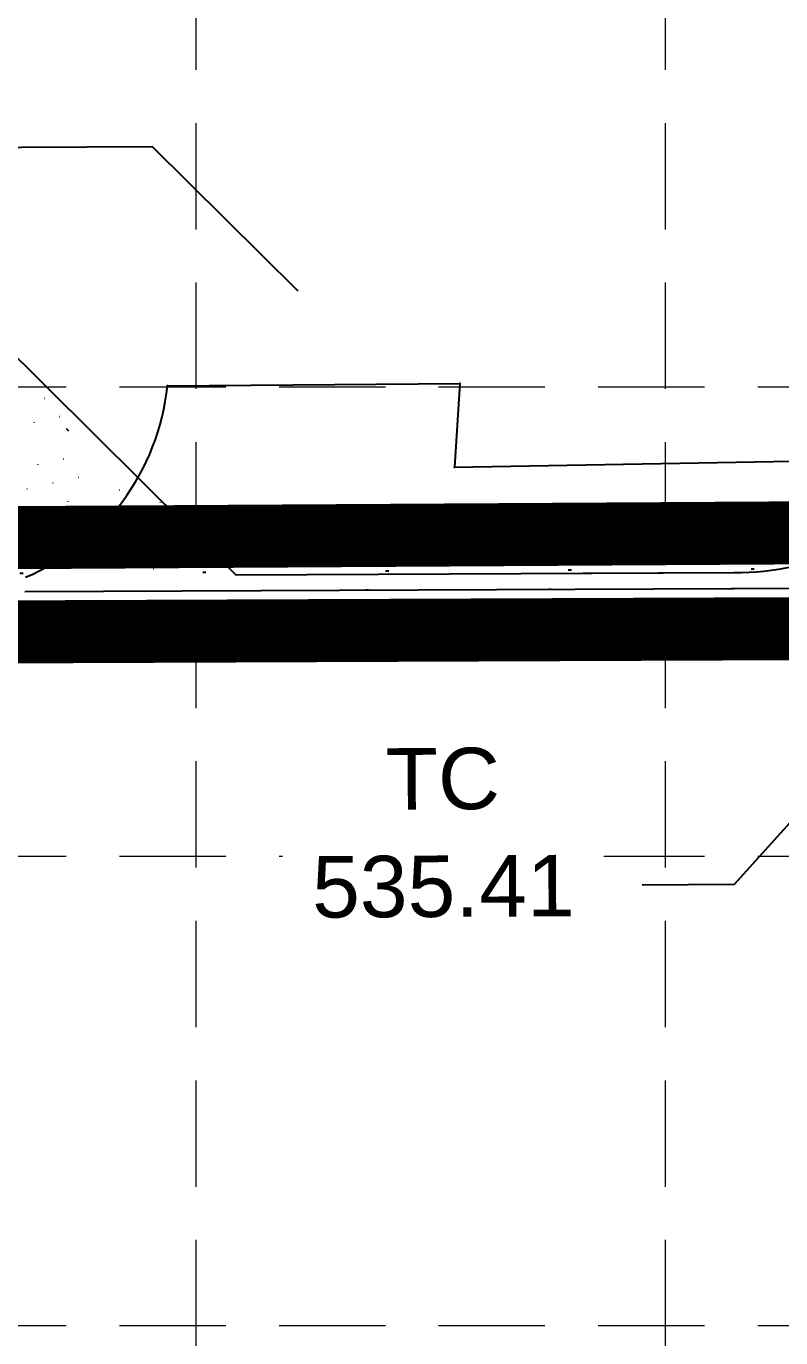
# Model space of a CAD drawing. Header units: feet. Extents: x 6046 to 7000, y 4530 to 5165.
# Drawn here: x 6443.16 to 6467.1, y 4777.11 to 4818.73 of the extents above; entities that cross this region are included whole.
import ezdxf
from ezdxf.enums import TextEntityAlignment as Align

# ---------------------------------------------------------------- set-up
doc = ezdxf.new("R2010")
doc.units = ezdxf.units.FT
doc.header["$LTSCALE"] = 30
doc.header["$MEASUREMENT"] = 0
for name, pattern in [('DASH', [1, 0.5, -0.5]), ('DOTS', [0.1901, 0.0001, -0.19]), ('HIDDEN', [0.375, 0.25, -0.125]), ('LEADER_LINE', [2, 1, 1])]:
    doc.linetypes.add(name, pattern=pattern)
for name, color, linetype in [('1 LIMITS OF DISTURBANCE', 1, 'DASH'), ('20070516_TOPO', 1, 'Continuous'), ('GRID', 254, 'HIDDEN'), ('PROPOSED_CURB', 1, 'Continuous'), ('PROPOSED_SW', 1, 'Continuous'), ('SILT FENCE', 200, 'Continuous'), ('TOPO_MAP', 1, 'Continuous')]:
    doc.layers.add(name, color=color, linetype=linetype)
doc.styles.get("Standard").update_dxf_attribs({"font": 'ARIAL.TTF'})

msp = doc.modelspace()

# ---------------------------------------------------------------- linework, layer by layer
at = {"layer": '1 LIMITS OF DISTURBANCE', "ltscale": 0.4, "const_width": 2, "flags": 128}
msp.add_lwpolyline([(6101.167703726478, 4826.861992215197), (6119.466551161527, 5018.638898841248), (6096.138868633785, 5021.33484427322), (6098.286677177435, 5043.496593339501), (6122.310006804312, 5040.952337851828), (6122.384365229991, 5033.901212625695), (6129.795940512593, 5034.292762007542), (6283.720587648517, 5035.175537311063), (6725.260859944116, 5037.676641716148), (6917.798715733665, 5038.140409874421), (6937.026027714959, 5038.213770934881), (6946.048870021687, 5044.103816804984), (6948.989996403687, 5043.940517775536), (6944.621638742966, 5007.269937160116), (6924.922976411758, 4866.502869279039), (6920.125551146614, 4822.964880307773), (6913.674344319621, 4809.279252350098), (6897.416915072889, 4801.376135056101), (6112.118302652429, 4798.149080481058), (6103.895230181781, 4802.972932135841), (6099.857553779031, 4811.488506098983)], close=True, dxfattribs=at)
at = {"layer": '20070516_TOPO', "color": 7, "linetype": 'Continuous'}
for p, q in [((6447.642044602439, 4807.319545047232), (6456.924338347967, 4807.389340718799)), ((6456.924338347967, 4807.389340718799), (6456.747017898942, 4804.7381473186)), ((6456.747017898942, 4804.7381473186), (6470.821119523236, 4804.981414551507)), ((6474.657682418971, 4800.917122117528), (6443.119526571807, 4800.781645583503))]:
    msp.add_line(p, q, dxfattribs=at)
msp.add_arc((6440.276860714425, 4808.066590885396), 7.402973131693945, 292.7453902250177, 354.208333333343, dxfattribs=at)
for p in [(6447.642044602439, 4807.319545047232), (6456.924338347967, 4807.389340718799), (6456.747017898942, 4804.7381473186)]:
    msp.add_point(p, dxfattribs=at)
at = {"layer": 'GRID', "color": 252, "linetype": 'HIDDEN', "lineweight": 0, "ltscale": 0.45}
for p, q in [((6448.543255164206, 5149.778232392902), (6448.543255164206, 4628.518713058065)), ((6463.434505164202, 5149.778232392902), (6463.434505164202, 4628.518713058065)), ((6061.370755164296, 4807.279482392983), (6984.628255164082, 4807.279482392983)), ((6061.370755164296, 4792.388232392986), (6984.628255164082, 4792.388232392986)), ((6061.370755164296, 4777.49698239299), (6984.628255164082, 4777.49698239299))]:
    msp.add_line(p, q, dxfattribs=at)
at = {"layer": 'PROPOSED_CURB', "color": 7, "linetype": 'Continuous', "flags": 128}
msp.add_lwpolyline([(6475.083785796935, 4810.926185132708), (6475.08378579701, 4810.926185118003, -0.4144336425522017), (6465.624718355726, 4801.37833115288), (6465.624718341021, 4801.378331152817)], format="xyb", dxfattribs=at)
for points in [[(6465.624718341021, 4801.378331152814), (6449.828217888371, 4801.310475791086), (6440.795815134857, 4810.265611372421), (6412.163220705305, 4810.06512434917)], [(6443.273869969089, 4807.506580331889), (6443.277028255506, 4807.502704093131)], [(6443.747612931508, 4806.9251445181), (6443.750771217925, 4806.92126827934)], [(6443.403048598929, 4806.160683648784), (6443.406206885345, 4806.156807410025)], [(6444.221355893928, 4806.343708704309), (6444.224514180345, 4806.33983246555)], [(6444.695098856349, 4805.762272890519), (6444.698257142764, 4805.75839665176)], [(6443.876791561349, 4805.579247834994), (6443.879949847765, 4805.575371596236)], [(6445.168841818769, 4805.180837076728), (6445.172000105184, 4805.176960837971)], [(6443.532227228769, 4804.814786965679), (6443.535385515185, 4804.810910726921)], [(6444.350534523769, 4804.997812021204), (6444.353692810185, 4804.993935782446)], [(6444.824277486188, 4804.416376207414), (6444.827435772605, 4804.412499968656)], [(6445.642584781189, 4804.599401262939), (6445.645743067605, 4804.59552502418)], [(6443.187662896188, 4804.050326096364), (6443.190821182605, 4804.046449857606)], [(6444.005970191188, 4804.233351151889), (6444.009128477604, 4804.229474913131)], [(6446.116327743608, 4804.017965449149), (6446.119486030025, 4804.01408921039)], [(6444.479713153608, 4803.6519153381), (6444.482871440025, 4803.64803909934)], [(6445.298020448608, 4803.834940393624), (6445.301178735024, 4803.831064154865)], [(6447.408378001028, 4803.619554690884), (6447.411536287445, 4803.615678452124)], [(6443.661405858608, 4803.468890282575), (6443.664564145024, 4803.465014043815)], [(6445.771763411028, 4803.253504579834), (6445.774921697444, 4803.249628341075)], [(6446.590070706028, 4803.436529635359), (6446.593228992444, 4803.4326533966)], [(6443.316841526028, 4802.704429413259), (6443.319999812445, 4802.700553174501)], [(6444.135148821028, 4802.887454468784), (6444.138307107444, 4802.883578230025)], [(6444.953456116028, 4803.070479524309), (6444.956614402444, 4803.066603285551)], [(6447.063813668447, 4802.855093821569), (6447.066971954864, 4802.851217582811)], [(6447.882120963448, 4803.038118877093), (6447.885279249864, 4803.034242638335)], [(6444.608891783449, 4802.306018654994), (6444.612050069864, 4802.302142416235)], [(6445.427199078448, 4802.489043710519), (6445.430357364864, 4802.485167471761)], [(6446.245506373448, 4802.672068766044), (6446.248664659864, 4802.668192527285)], [(6447.537556630868, 4802.273658007779), (6447.540714917283, 4802.26978176902)], [(6448.355863925867, 4802.456683063304), (6448.359022212284, 4802.452806824545)], [(6443.790584488447, 4802.122993599469), (6443.793742774864, 4802.119117360711)], [(6445.900942040868, 4801.907607896729), (6445.904100327284, 4801.903731657971)], [(6446.719249335868, 4802.090632952254), (6446.722407622284, 4802.086756713496)], [(6448.829606888287, 4801.875247249514), (6448.832765174703, 4801.871371010755)], [(6444.264327450867, 4801.541557785679), (6444.267485737283, 4801.537681546921)], [(6445.082634745868, 4801.724582841204), (6445.085793032285, 4801.720706602446)], [(6447.192992298288, 4801.509197138465), (6447.196150584704, 4801.505320899705)], [(6448.011299593288, 4801.692222193989), (6448.014457879704, 4801.68834595523)], [(6465.624718341021, 4801.378331152817), (6460.828112003085, 4801.357726876628)]]:
    msp.add_lwpolyline(points, dxfattribs=at)
at = {"layer": 'PROPOSED_CURB', "color": 7, "linetype": 'DOTS', "flags": 128}
for points in [[(6465.626866117637, 4800.878335965781), (6449.623260877393, 4800.809590965851), (6440.591421350457, 4809.764168138701), (6412.166721645973, 4809.56513680591)], [(6895.454203467029, 4804.189547197953), (6116.040388648002, 4799.311057969806)]]:
    msp.add_lwpolyline(points, dxfattribs=at)
at = {"layer": 'PROPOSED_SW', "color": 7, "linetype": 'Continuous', "flags": 128}
msp.add_lwpolyline([(6451.789538657425, 4810.318980264135), (6447.166073234887, 4814.896011211421), (6368.173649796078, 4814.497340141543), (6363.371586957387, 4809.646559854664)], dxfattribs=at)
at = {"layer": 'SILT FENCE', "const_width": 2, "flags": 128}
msp.add_lwpolyline([(6121.850991002213, 5030.724826775914), (6121.106316139559, 5014.099477611305), (6102.85346304556, 4815.962204519008, 0.4818496008973249), (6117.133688014261, 4800.490172242628), (6896.598908062523, 4805.295009587395, 0.3470653068563869), (6918.529617412927, 4828.843823337082), (6946.206348791569, 5041.435469632917)], format="xyb", dxfattribs=at)
at = {"layer": 'TOPO_MAP', "color": 35, "linetype": 'LEADER_LINE', "flags": 128}
msp.add_lwpolyline([(6474.635384453298, 4801.472480828323), (6465.627287615246, 4791.491508313177), (6462.702334777598, 4791.474917053507)], dxfattribs=at)

# ---------------------------------------------------------------- next in the draw order: wipeouts: each hides what was drawn before it
msp.add_wipeout([(6451.313705989149, 4789.752790536794), (6461.499970315813, 4789.810570256976), (6461.481166888187, 4793.125516806314), (6451.294902561523, 4793.0677370861295)]).dxf.layer = 'TOPO_MAP'

# ---------------------------------------------------------------- next in the draw order: texts
at = {"layer": 'TOPO_MAP', "color": 35, "linetype": 'Continuous'}
msp.add_text('535.41', height=1.949999928474426, rotation=0.324996337890525, dxfattribs=at).set_placement((6456.391906018777, 4792.41413795077), align=Align.TOP_CENTER)

# ---------------------------------------------------------------- next in the draw order: wipeouts: each hides what was drawn before it
msp.add_wipeout([(6454.172874534361, 4793.18156342039), (6458.602088831371, 4793.206687327892), (6458.583285403745, 4796.521633877226), (6454.154071106737, 4796.496509969727)]).dxf.layer = 'TOPO_MAP'

# ---------------------------------------------------------------- next in the draw order: texts
msp.add_text('TC', height=1.949999928474426, rotation=0.324996337890525, dxfattribs=at).set_placement((6456.372549549163, 4795.826582928026), align=Align.TOP_CENTER)

doc.saveas('drawing.dxf')
